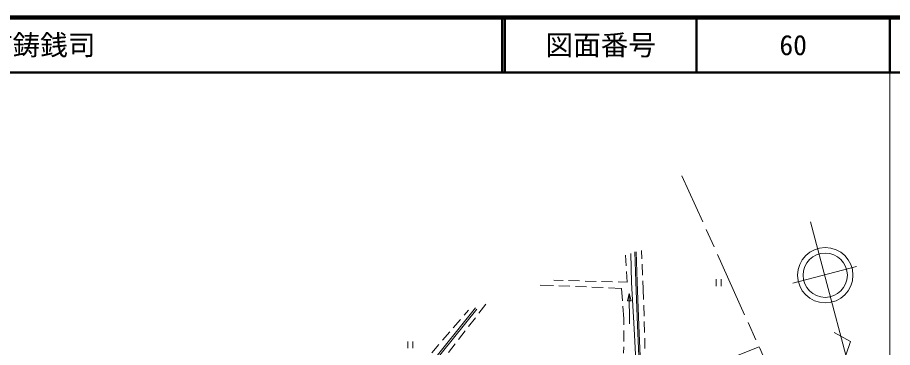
# Model space of a CAD drawing. Units: millimetres, scale not verified. Extents: x 40000 to 680000, y 20000 to 380000.
# Drawn here: x 420912 to 579500, y 320159 to 380000 of the extents above; entities that cross this region are included whole.
import ezdxf
from ezdxf.enums import TextEntityAlignment as Align

# ---------------------------------------------------------------- set-up
doc = ezdxf.new("R2010")
doc.units = ezdxf.units.MM
doc.header["$LTSCALE"] = 1000
doc.linetypes.add('CHAIN', pattern=[18.5, 12, -1.5, 3.5, -1.5])
for name, color, linetype, lineweight in [('M-BGD', 7, 'Continuous', 13), ('M-BMK', 2, 'CHAIN', 13), ('M-BMK-SRVR', 3, 'Continuous', 13), ('M-TTL', 2, 'Continuous', 140), ('M-TTL-BAND', 7, 'Continuous', 13), ('M-TTL-LINE', 7, 'Continuous', 50)]:
    doc.layers.add(name, color=color, linetype=linetype, lineweight=lineweight)
doc.layers.add('M-TTL-TXT', color=7, linetype='Continuous')
doc.styles.add('ＭＳ ゴシック', font='')
doc.styles.get('ＭＳ ゴシック').set_extended_font_data('MS Gothic')

# ---------------------------------------------------------------- blocks, each defined once
blk = doc.blocks.new('田')
at = {"color": 7, "linetype": 'Continuous', "lineweight": 13}
for p, q in [((-0.75, 1), (-0.75, -1)), ((0.75, -1), (0.75, 1))]:
    blk.add_line(p, q, dxfattribs=at)

msp = doc.modelspace()

# ---------------------------------------------------------------- linework, layer by layer
at = {"layer": 'M-BGD'}
for p, q in [((531243, 334967), (531126, 336932)), ((532212, 331928), (532093, 337235)), ((532975, 332056), (532796, 337523)), ((533224, 332065), (533046, 337531)), ((534016, 337750), (534080, 336244)), ((534123, 335245), (534208, 333247)), ((531418, 332003), (531302, 333968)), ((518040, 331388), (515664, 331486)), ((518146, 332364), (519784, 332319)), ((520783, 332292), (522783, 332238)), ((523782, 332210), (525781, 332156)), ((526781, 332129), (528780, 332074)), ((529780, 332047), (531418, 332003)), ((532660, 323519), (532212, 331928)), ((533253, 324143), (532975, 332056)), ((533503, 324153), (533224, 332065)), ((534250, 332248), (534314, 330743)), ((521038, 331265), (519039, 331347)), ((524035, 331142), (522037, 331224)), ((527033, 331018), (525034, 331101)), ((530407, 330880), (528032, 330977)), ((530578, 328625), (530407, 330880)), ((531790, 329934), (531479, 328630)), ((531790, 329934), (532122, 328635)), ((531833, 324471), (531790, 329934)), ((534314, 330743), (534372, 328859)), ((532122, 328635), (531479, 328630)), ((493339, 314223), (503901, 327349)), ((493611, 314002), (504174, 327130)), ((501863, 326011), (502638, 326907)), ((504513, 326359), (505792, 328019)), ((530825, 325373), (530654, 327628)), ((534402, 327860), (534463, 325860)), ((499902, 323741), (501210, 325254)), ((502681, 323983), (503902, 325567)), ((530814, 324262), (530825, 325373)), ((533137, 314207), (532660, 323519)), ((533511, 318598), (533253, 324143)), ((533761, 318607), (533503, 324153)), ((534494, 324861), (534555, 322862)), ((497940, 321471), (499248, 322984)), ((500850, 321607), (502071, 323191)), ((530785, 321263), (530805, 323262)), ((495979, 319201), (497287, 320714)), ((499018, 319231), (500239, 320815)), ((534585, 321862), (534642, 319979)), ((530765, 319152), (530776, 320263)), ((549993, 318163), (555320, 320274))]:
    msp.add_line(p, q, dxfattribs=at)
at = {"layer": 'M-BMK'}
msp.add_line((560302, 309220), (541337, 351293), dxfattribs=at)
at = {"layer": 'M-BMK-SRVR'}
for p, q in [((564619, 342926), (571071, 318773)), ((572963, 334859), (561410, 331811)), ((571868, 321247), (568947, 322897)), ((571071, 318773), (571868, 321247))]:
    msp.add_line(p, q, dxfattribs=at)
for radius in [5016, 4013]:
    msp.add_circle((567310, 333269), radius, dxfattribs=at)
at = {"layer": 'M-TTL'}
msp.add_line((680000, 380000), (40000, 380000), dxfattribs=at)
at = {"layer": 'M-TTL-BAND'}
msp.add_line((579000, 20000), (579000, 370000), dxfattribs=at)
at = {"layer": 'M-TTL-LINE'}
for p, q in [((508747, 380000), (508747, 370000)), ((509247, 380000), (509247, 370000)), ((543997, 380000), (543997, 370000)), ((579000, 380000), (579000, 370000)), ((40000, 370000), (680000, 370000))]:
    msp.add_line(p, q, dxfattribs=at)

# ---------------------------------------------------------------- block references
at = {"layer": 'M-BGD', "xscale": 625, "yscale": 625}
for p in [(547987, 331909), (492102, 320639)]:
    msp.add_blockref('田', p, dxfattribs=at)

# ---------------------------------------------------------------- texts
at = {"layer": 'M-TTL-TXT', "style": 'ＭＳ ゴシック'}
msp.add_text('山口市鋳銭司', height=3666, dxfattribs=at).set_placement((405024, 375000), align=Align.MIDDLE_LEFT)
for s, p in [('図面番号', (526622, 375000)), ('60', (561497, 375000))]:
    msp.add_text(s, height=3666, dxfattribs=at).set_placement(p, align=Align.MIDDLE_CENTER)

doc.saveas('drawing.dxf')
